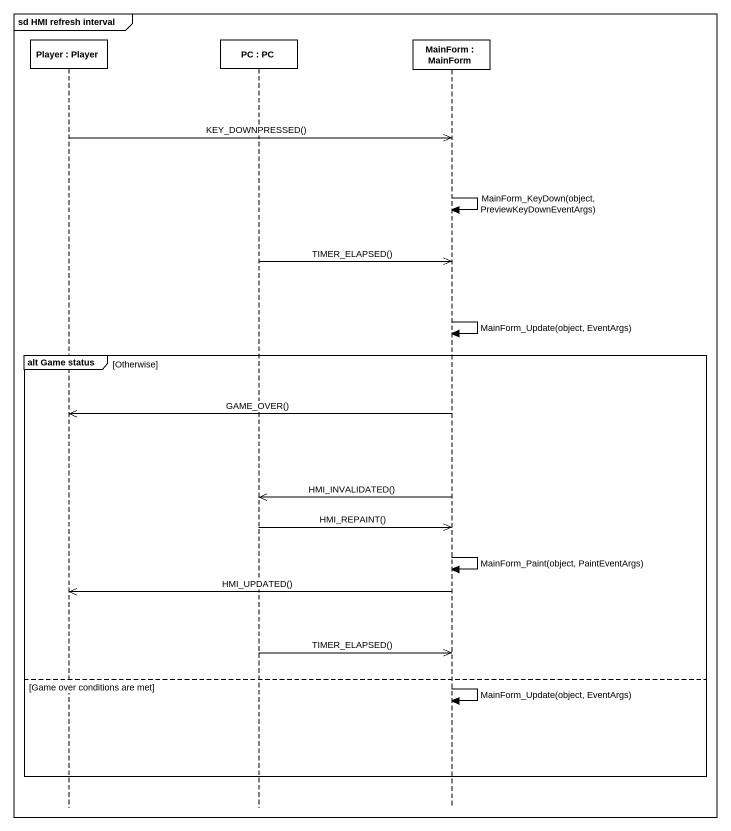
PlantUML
@startuml
mainframe sd HMI refresh interval
hide footbox
participant "Player : Player" as Player
participant "PC : PC" as PC
participant "MainForm : MainForm" as MainForm

Player ->> MainForm : KEY_DOWNPRESSED()
MainForm -> MainForm : MainForm_KeyDown(object, PreviewKeyDownEventArgs)
PC ->> MainForm : TIMER_ELAPSED()
MainForm -> MainForm : MainForm_Update(object, EventArgs)
group alt Game status [Otherwise]
  MainForm ->> Player : GAME_OVER()
  MainForm ->> PC : HMI_INVALIDATED()
  PC ->> MainForm : HMI_REPAINT()
  MainForm -> MainForm : MainForm_Paint(object, PaintEventArgs)
  MainForm ->> Player : HMI_UPDATED()
  PC ->> MainForm : TIMER_ELAPSED()
else Game over conditions are met
  MainForm -> MainForm : MainForm_Update(object, EventArgs)
end
@enduml
